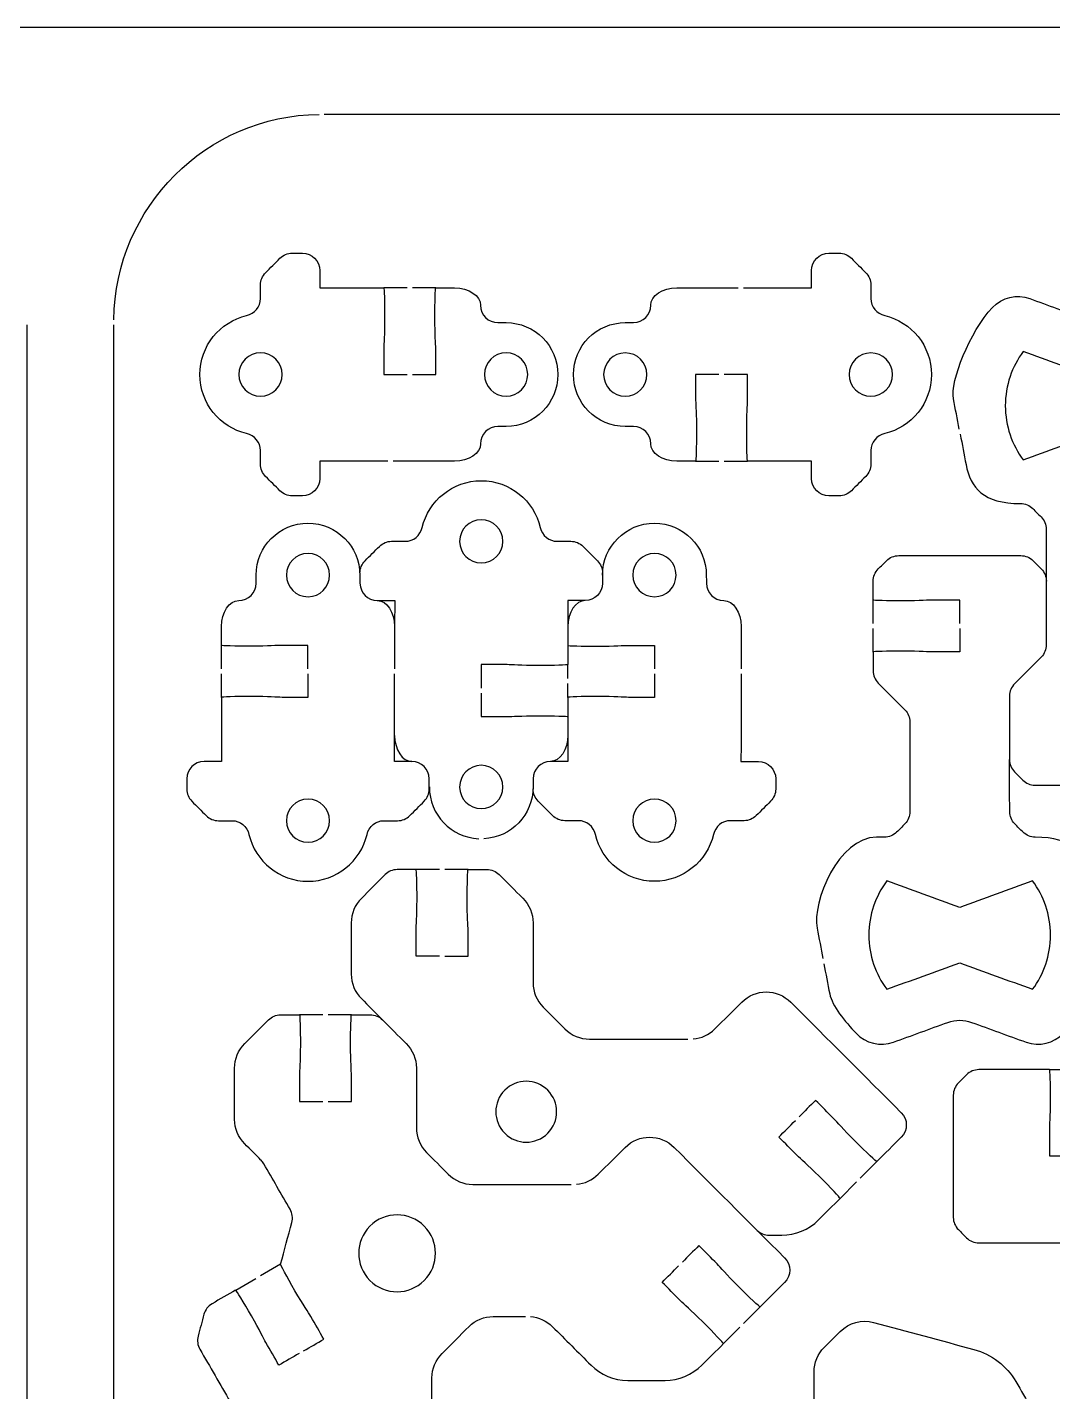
# Model space of a CAD drawing. Extents: x 0 to 410, y 0 to 455.
# Drawn here: x 270 to 329.3, y 376.3 to 455 of the extents above; entities that cross this region are included whole.
import ezdxf

# ---------------------------------------------------------------- set-up
doc = ezdxf.new("R2010")
doc.units = 0
doc.header["$MEASUREMENT"] = 0
doc.layers.add('DEFAULT', color=18, linetype='CONTINUOUS')

msp = doc.modelspace()

# ---------------------------------------------------------------- linework, layer by layer
at = {"layer": 'DEFAULT', "color": 18}
msp.add_lwpolyline([(410.025, 0.025), (0.025, 0.025), (0.025, 455.025), (410.025, 455.025)], close=True, dxfattribs=at)
at = {"layer": 'DEFAULT', "color": 1}
for points in [[(392.897, 450), (287.199, 450)], [(291.99, 439.979), (290.638, 439.979)], [(293.637, 439.979), (292.289, 439.979)], [(270.05, 242.15), (270.05, 437.847)], [(275.05, 242.15), (275.05, 437.847)], [(308.647, 429.982), (309.994, 429.982)], [(310.294, 429.982), (311.645, 429.982)], [(290.267, 421.935), (291.269, 421.935), (291.265, 420.432)], [(318.9, 420.614), (318.9, 421.965)], [(318.9, 418.963), (318.9, 420.314)], [(281.263, 417.996), (281.263, 419.347)], [(301.265, 417.442), (301.265, 418.236)], [(281.263, 416.348), (281.263, 417.696)], [(301.269, 416.348), (301.269, 417.142)], [(301.266, 414.149), (301.27, 412.646), (300.265, 412.646)], [(293.856, 406.411), (292.505, 406.411)], [(295.504, 406.411), (294.156, 406.411)], [(287.118, 398.025), (285.771, 398.025)], [(288.769, 398.025), (287.418, 398.025)], [(329.088, 394.857), (329.092, 394.857), (330.439, 394.857)], [(319.108, 389.548), (318.156, 388.592)], [(317.944, 388.38), (316.988, 387.428)], [(284.68, 383.632), (283.513, 382.955)], [(282.084, 382.129), (282.088, 382.129), (283.252, 382.806)], [(312.37, 381.162), (311.418, 380.21)], [(311.206, 379.995), (310.25, 379.042)]]:
    msp.add_lwpolyline(points, dxfattribs=at)
for points in [[(275.05, 438.147), (275.131, 444.659), (280.391, 449.919), (286.899, 450)], [(302.272, 421.935), (301.718, 421.935), (301.27, 421.261), (301.27, 420.432)], [(291.265, 414.149), (291.265, 413.32), (291.713, 412.646), (292.267, 412.646)], [(293.271, 411.176), (293.271, 409.571), (294.534, 408.263), (296.118, 408.185)]]:
    msp.add_open_spline(points, degree=3, dxfattribs=at)
for points, knots in [([(290.875, 429.978), (289.563, 429.979), (288.25, 429.98), (286.938, 429.982), (286.938, 429.648), (286.938, 429.314), (286.938, 428.98), (286.938, 428.426), (286.49, 427.978), (285.939, 427.978), (285.742, 427.978), (285.544, 427.978), (285.347, 427.978), (285.082, 427.978), (284.828, 428.084), (284.641, 428.271), (284.365, 428.547), (284.089, 428.823), (283.812, 429.1), (283.625, 429.287), (283.519, 429.541), (283.519, 429.805), (283.519, 430.069), (283.519, 430.332), (283.519, 430.595), (283.519, 431.072), (283.181, 431.463), (282.719, 431.573), (281.173, 431.936), (280.02, 433.326), (280.02, 434.98), (280.02, 436.635), (281.173, 438.025), (282.719, 438.388), (283.181, 438.498), (283.519, 438.893), (283.519, 439.365), (283.519, 439.628), (283.519, 439.89), (283.519, 440.152), (283.519, 440.417), (283.625, 440.671), (283.812, 440.858), (284.089, 441.135), (284.365, 441.413), (284.641, 441.69), (284.828, 441.877), (285.082, 441.983), (285.35, 441.983), (285.547, 441.983), (285.743, 441.983), (285.939, 441.983), (286.49, 441.983), (286.938, 441.535), (286.938, 440.985), (286.938, 440.65), (286.938, 440.314), (286.938, 439.979), (288.171, 439.979), (289.405, 439.979), (290.638, 439.979), (290.667, 439.979), (290.688, 439.196), (290.688, 438.23), (290.688, 437.263), (290.638, 436.765), (290.638, 436.48), (290.638, 435.98), (290.638, 435.48), (290.638, 434.98), (291.089, 434.98), (291.539, 434.98), (291.99, 434.98)], [0, 0, 0, 0, 11.160004, 11.160004, 11.160004, 14.000004, 14.000004, 14.000004, 15.000004, 15.000004, 15.000004, 16.680004, 16.680004, 16.680004, 17.680004, 17.680004, 17.680004, 21.003406, 21.003406, 21.003406, 22.003406, 22.003406, 22.003406, 24.243406, 24.243406, 24.243406, 25.243406, 25.243406, 25.243406, 26.243406, 26.243406, 26.243406, 27.243406, 27.243406, 27.243406, 28.243406, 28.243406, 28.243406, 30.473406, 30.473406, 30.473406, 31.473406, 31.473406, 31.473406, 34.803887, 34.803887, 34.803887, 35.803887, 35.803887, 35.803887, 37.473887, 37.473887, 37.473887, 38.473887, 38.473887, 38.473887, 41.323887, 41.323887, 41.323887, 51.813887, 51.813887, 51.813887, 52.813887, 52.813887, 52.813887, 53.813887, 53.813887, 53.813887, 58.063887, 58.063887, 58.063887, 61.893887, 61.893887, 61.893887, 61.893887]), ([(311.409, 439.983), (312.721, 439.982), (314.034, 439.981), (315.346, 439.979), (315.346, 440.313), (315.346, 440.647), (315.346, 440.981), (315.346, 441.535), (315.794, 441.983), (316.344, 441.983), (316.542, 441.983), (316.739, 441.983), (316.937, 441.983), (317.202, 441.983), (317.456, 441.877), (317.642, 441.69), (317.919, 441.414), (318.195, 441.138), (318.472, 440.861), (318.658, 440.674), (318.764, 440.42), (318.764, 440.156), (318.764, 439.892), (318.764, 439.629), (318.764, 439.366), (318.764, 438.889), (319.103, 438.498), (319.565, 438.388), (321.11, 438.025), (322.264, 436.635), (322.264, 434.981), (322.264, 433.326), (321.11, 431.936), (319.565, 431.573), (319.103, 431.463), (318.764, 431.068), (318.764, 430.595), (318.764, 430.333), (318.764, 430.071), (318.764, 429.809), (318.764, 429.544), (318.658, 429.29), (318.472, 429.103), (318.195, 428.826), (317.919, 428.548), (317.642, 428.271), (317.456, 428.084), (317.202, 427.978), (316.933, 427.978), (316.737, 427.978), (316.541, 427.978), (316.344, 427.978), (315.794, 427.978), (315.346, 428.426), (315.346, 428.976), (315.346, 429.311), (315.346, 429.647), (315.346, 429.982), (314.112, 429.982), (312.879, 429.982), (311.645, 429.982), (311.617, 429.982), (311.596, 430.765), (311.596, 431.731), (311.596, 432.698), (311.645, 433.195), (311.645, 433.481), (311.645, 433.981), (311.645, 434.481), (311.645, 434.981), (311.195, 434.981), (310.745, 434.981), (310.294, 434.981)], [0, 0, 0, 0, 11.160004, 11.160004, 11.160004, 14.000004, 14.000004, 14.000004, 15.000004, 15.000004, 15.000004, 16.680004, 16.680004, 16.680004, 17.680004, 17.680004, 17.680004, 21.003406, 21.003406, 21.003406, 22.003406, 22.003406, 22.003406, 24.243406, 24.243406, 24.243406, 25.243406, 25.243406, 25.243406, 26.243406, 26.243406, 26.243406, 27.243406, 27.243406, 27.243406, 28.243406, 28.243406, 28.243406, 30.473406, 30.473406, 30.473406, 31.473406, 31.473406, 31.473406, 34.803887, 34.803887, 34.803887, 35.803887, 35.803887, 35.803887, 37.473887, 37.473887, 37.473887, 38.473887, 38.473887, 38.473887, 41.323887, 41.323887, 41.323887, 51.813887, 51.813887, 51.813887, 52.813887, 52.813887, 52.813887, 53.813887, 53.813887, 53.813887, 58.063887, 58.063887, 58.063887, 61.893887, 61.893887, 61.893887, 61.893887]), ([(292.289, 434.98), (292.739, 434.98), (293.188, 434.98), (293.637, 434.98), (293.637, 435.48), (293.637, 435.98), (293.637, 436.48), (293.637, 436.765), (293.588, 437.263), (293.588, 438.23), (293.588, 439.196), (293.612, 439.979), (293.637, 439.979), (293.999, 439.979), (294.361, 439.979), (294.724, 439.979), (295.553, 439.979), (296.226, 439.531), (296.226, 438.977), (296.226, 438.424), (296.671, 437.976), (297.225, 437.976), (297.382, 437.976), (297.54, 437.976), (297.698, 437.976), (299.352, 437.976), (300.693, 436.635), (300.693, 434.98), (300.693, 433.326), (299.352, 431.985), (297.698, 431.985), (297.54, 431.983), (297.382, 431.981), (297.225, 431.978), (296.671, 431.978), (296.226, 431.53), (296.226, 430.98), (296.226, 430.426), (295.553, 429.978), (294.724, 429.978), (293.541, 429.978), (292.358, 429.978), (291.175, 429.978)], [0, 0, 0, 0, 3.82, 3.82, 3.82, 8.07, 8.07, 8.07, 9.07, 9.07, 9.07, 10.07, 10.07, 10.07, 13.15, 13.15, 13.15, 14.15, 14.15, 14.15, 15.15, 15.15, 15.15, 16.49, 16.49, 16.49, 17.49, 17.49, 17.49, 18.49, 18.49, 18.49, 19.830149, 19.830149, 19.830149, 20.830149, 20.830149, 20.830149, 21.830149, 21.830149, 21.830149, 31.890149, 31.890149, 31.890149, 31.890149]), ([(309.994, 434.981), (309.545, 434.981), (309.096, 434.981), (308.647, 434.981), (308.647, 434.481), (308.647, 433.981), (308.647, 433.481), (308.647, 433.195), (308.696, 432.698), (308.696, 431.731), (308.696, 430.765), (308.671, 429.982), (308.647, 429.982), (308.284, 429.982), (307.922, 429.982), (307.56, 429.982), (306.731, 429.982), (306.057, 430.43), (306.057, 430.984), (306.057, 431.537), (305.613, 431.985), (305.059, 431.985), (304.901, 431.985), (304.744, 431.985), (304.586, 431.985), (302.932, 431.985), (301.591, 433.326), (301.591, 434.981), (301.591, 436.635), (302.932, 437.976), (304.586, 437.976), (304.744, 437.978), (304.901, 437.98), (305.059, 437.983), (305.613, 437.983), (306.057, 438.431), (306.057, 438.981), (306.057, 439.535), (306.731, 439.983), (307.56, 439.983), (308.743, 439.983), (309.926, 439.983), (311.109, 439.983)], [0, 0, 0, 0, 3.82, 3.82, 3.82, 8.07, 8.07, 8.07, 9.07, 9.07, 9.07, 10.07, 10.07, 10.07, 13.15, 13.15, 13.15, 14.15, 14.15, 14.15, 15.15, 15.15, 15.15, 16.49, 16.49, 16.49, 17.49, 17.49, 17.49, 18.49, 18.49, 18.49, 19.830149, 19.830149, 19.830149, 20.830149, 20.830149, 20.830149, 21.830149, 21.830149, 21.830149, 31.890149, 31.890149, 31.890149, 31.890149]), ([(323.871, 431.828), (323.759, 432.412), (323.647, 432.995), (323.539, 433.578), (323.345, 434.584), (324.474, 437.462), (325.79, 438.852), (326.344, 439.434), (327.183, 439.642), (327.938, 439.367), (328.989, 438.985), (330.041, 438.603), (331.092, 438.221), (331.533, 438.062), (332.016, 438.062), (332.457, 438.221), (333.507, 438.603), (334.557, 438.985), (335.607, 439.367), (336.362, 439.642), (337.206, 439.434), (337.756, 438.852), (338.384, 438.193), (339.156, 437.251), (339.287, 436.584)], [0, 0, 0, 0, 5.061899, 5.061899, 5.061899, 6.062243, 6.062243, 6.062243, 7.062587, 7.062587, 7.062587, 16.578276, 16.578276, 16.578276, 17.57862, 17.57862, 17.57862, 27.084909, 27.084909, 27.084909, 28.085253, 28.085253, 28.085253, 29.085597, 29.085597, 29.085597, 29.085597]), ([(282.27, 434.982), (282.27, 435.674), (282.828, 436.231), (283.519, 436.231), (284.211, 436.231), (284.768, 435.674), (284.768, 434.982), (284.768, 434.291), (284.211, 433.733), (283.519, 433.733), (282.828, 433.733), (282.27, 434.291), (282.27, 434.982)], [1, 1, 1, 1, 2, 2, 2, 3, 3, 3, 4, 4, 4, 5, 5, 5, 5]), ([(296.448, 434.982), (296.448, 435.674), (297.009, 436.231), (297.701, 436.231), (298.389, 436.231), (298.95, 435.674), (298.95, 434.982), (298.95, 434.291), (298.389, 433.733), (297.701, 433.733), (297.009, 433.733), (296.448, 434.291), (296.448, 434.982)], [1, 1, 1, 1, 2, 2, 2, 3, 3, 3, 4, 4, 4, 5, 5, 5, 5]), ([(305.835, 434.979), (305.835, 434.287), (305.274, 433.73), (304.583, 433.73), (303.895, 433.73), (303.334, 434.287), (303.334, 434.979), (303.334, 435.67), (303.895, 436.228), (304.583, 436.228), (305.274, 436.228), (305.835, 435.67), (305.835, 434.979)], [1, 1, 1, 1, 2, 2, 2, 3, 3, 3, 4, 4, 4, 5, 5, 5, 5]), ([(320.014, 434.979), (320.014, 434.287), (319.456, 433.73), (318.765, 433.73), (318.073, 433.73), (317.516, 434.287), (317.516, 434.979), (317.516, 435.67), (318.073, 436.228), (318.765, 436.228), (319.456, 436.228), (320.014, 435.67), (320.014, 434.979)], [1, 1, 1, 1, 2, 2, 2, 3, 3, 3, 4, 4, 4, 5, 5, 5, 5]), ([(327.565, 436.312), (328.969, 435.802), (330.373, 435.291), (331.777, 434.781), (333.18, 435.291), (334.583, 435.802), (335.986, 436.312), (336.635, 435.441), (337.019, 434.357), (337.019, 433.183), (337.019, 432.008), (336.635, 430.925), (335.986, 430.054), (334.582, 430.565), (333.178, 431.077), (331.773, 431.588), (330.371, 431.077), (328.968, 430.565), (327.565, 430.054), (326.916, 430.925), (326.531, 432.008), (326.531, 433.183), (326.531, 434.357), (326.916, 435.441), (327.565, 436.312)], [0, 0, 0, 0, 12.704298, 12.704298, 12.704298, 25.399199, 25.399199, 25.399199, 26.399199, 26.399199, 26.399199, 27.399199, 27.399199, 27.399199, 40.106917, 40.106917, 40.106917, 52.80524, 52.80524, 52.80524, 53.80524, 53.80524, 53.80524, 54.80524, 54.80524, 54.80524, 54.80524]), ([(323.927, 431.536), (324.039, 430.952), (324.15, 430.369), (324.262, 429.786), (324.52, 428.431), (325.257, 427.535), (327.412, 427.535), (327.677, 427.535), (327.931, 427.429), (328.118, 427.242), (328.277, 427.084), (328.436, 426.925), (328.594, 426.766), (328.781, 426.576), (328.887, 426.322), (328.887, 426.057), (328.891, 423.831), (328.894, 421.605), (328.898, 419.379), (328.898, 419.114), (328.792, 418.86), (328.605, 418.673), (328.092, 418.161), (327.579, 417.648), (327.067, 417.135), (326.88, 416.945), (326.774, 416.691), (326.774, 416.426), (326.773, 415.202), (326.772, 413.978), (326.77, 412.754), (326.77, 412.489), (326.876, 412.235), (327.063, 412.045), (327.222, 411.887), (327.381, 411.73), (327.539, 411.572), (327.726, 411.381), (327.98, 411.279), (328.245, 411.279), (330.446, 411.279), (332.648, 411.279), (334.849, 411.279)], [0, 0, 0, 0, 5.050158, 5.050158, 5.050158, 6.050158, 6.050158, 6.050158, 7.050158, 7.050158, 7.050158, 8.959347, 8.959347, 8.959347, 9.959347, 9.959347, 9.959347, 28.88937, 28.88937, 28.88937, 29.88937, 29.88937, 29.88937, 36.055342, 36.055342, 36.055342, 37.055342, 37.055342, 37.055342, 47.465346, 47.465346, 47.465346, 48.465346, 48.465346, 48.465346, 50.367477, 50.367477, 50.367477, 51.367477, 51.367477, 51.367477, 70.087477, 70.087477, 70.087477, 70.087477]), ([(289.264, 423.527), (289.264, 423.792), (289.369, 424.046), (289.556, 424.233), (289.833, 424.509), (290.109, 424.785), (290.385, 425.062), (290.572, 425.249), (290.826, 425.355), (291.091, 425.355), (291.354, 425.355), (291.618, 425.355), (291.881, 425.355), (292.357, 425.355), (292.749, 425.693), (292.858, 426.155), (293.222, 427.701), (294.612, 428.854), (296.266, 428.854), (297.921, 428.854), (299.311, 427.701), (299.674, 426.155), (299.783, 425.693), (300.179, 425.355), (300.651, 425.355), (300.913, 425.355), (301.176, 425.355), (301.438, 425.355), (301.703, 425.355), (301.957, 425.249), (302.144, 425.062), (302.421, 424.785), (302.699, 424.509), (302.976, 424.233), (303.163, 424.046), (303.269, 423.792), (303.269, 423.524), (303.269, 423.327), (303.269, 423.131), (303.269, 422.935), (303.269, 422.384), (302.821, 421.936), (302.271, 421.936), (301.935, 421.936), (301.6, 421.936), (301.265, 421.936), (301.265, 420.703), (301.265, 419.469), (301.265, 418.236), (301.265, 418.207), (300.482, 418.186), (299.515, 418.186), (298.549, 418.186), (298.051, 418.236), (297.766, 418.236), (297.266, 418.236), (296.766, 418.236), (296.266, 418.236), (296.266, 417.785), (296.266, 417.335), (296.266, 416.884)], [0, 0, 0, 0, 1, 1, 1, 4.323402, 4.323402, 4.323402, 5.323402, 5.323402, 5.323402, 7.563402, 7.563402, 7.563402, 8.563402, 8.563402, 8.563402, 9.563402, 9.563402, 9.563402, 10.563402, 10.563402, 10.563402, 11.563402, 11.563402, 11.563402, 13.793402, 13.793402, 13.793402, 14.793402, 14.793402, 14.793402, 18.123882, 18.123882, 18.123882, 19.123882, 19.123882, 19.123882, 20.793882, 20.793882, 20.793882, 21.793882, 21.793882, 21.793882, 24.643882, 24.643882, 24.643882, 35.133882, 35.133882, 35.133882, 36.133882, 36.133882, 36.133882, 37.133882, 37.133882, 37.133882, 41.383882, 41.383882, 41.383882, 45.213882, 45.213882, 45.213882, 45.213882]), ([(286.261, 417.996), (286.261, 418.446), (286.261, 418.896), (286.261, 419.347), (285.762, 419.347), (285.262, 419.347), (284.762, 419.347), (284.476, 419.347), (283.979, 419.297), (283.012, 419.297), (282.046, 419.297), (281.263, 419.322), (281.263, 419.347), (281.263, 419.709), (281.263, 420.071), (281.263, 420.433), (281.263, 421.262), (281.711, 421.936), (282.264, 421.936), (282.818, 421.936), (283.266, 422.381), (283.266, 422.935), (283.266, 423.092), (283.266, 423.25), (283.266, 423.407), (283.266, 425.062), (284.607, 426.402), (286.261, 426.402), (287.916, 426.402), (289.257, 425.062), (289.257, 423.407), (289.259, 423.25), (289.261, 423.092), (289.264, 422.935), (289.264, 422.381), (289.712, 421.936), (290.262, 421.936), (290.816, 421.936), (291.264, 421.262), (291.264, 420.433), (291.264, 419.621), (291.264, 418.808), (291.264, 417.996)], [0, 0, 0, 0, 3.83, 3.83, 3.83, 8.08, 8.08, 8.08, 9.08, 9.08, 9.08, 10.08, 10.08, 10.08, 13.16, 13.16, 13.16, 14.16, 14.16, 14.16, 15.16, 15.16, 15.16, 16.5, 16.5, 16.5, 17.5, 17.5, 17.5, 18.5, 18.5, 18.5, 19.840149, 19.840149, 19.840149, 20.840149, 20.840149, 20.840149, 21.840149, 21.840149, 21.840149, 28.750149, 28.750149, 28.750149, 28.750149]), ([(296.268, 426.602), (296.959, 426.602), (297.516, 426.045), (297.516, 425.353), (297.516, 424.662), (296.959, 424.104), (296.268, 424.104), (295.576, 424.104), (295.019, 424.662), (295.019, 425.353), (295.019, 426.045), (295.576, 426.602), (296.268, 426.602)], [1, 1, 1, 1, 2, 2, 2, 3, 3, 3, 4, 4, 4, 5, 5, 5, 5]), ([(303.272, 423.407), (303.272, 425.062), (304.613, 426.402), (306.267, 426.402), (307.922, 426.402), (309.263, 425.062), (309.263, 423.407), (309.265, 423.25), (309.267, 423.092), (309.27, 422.935), (309.27, 422.381), (309.718, 421.936), (310.268, 421.936), (310.822, 421.936), (311.27, 421.262), (311.27, 420.433), (311.27, 419.621), (311.27, 418.808), (311.27, 417.996)], [0, 0, 0, 0, 1, 1, 1, 2, 2, 2, 3.340149, 3.340149, 3.340149, 4.340149, 4.340149, 4.340149, 5.340149, 5.340149, 5.340149, 12.250149, 12.250149, 12.250149, 12.250149]), ([(286.263, 422.157), (285.571, 422.157), (285.014, 422.718), (285.014, 423.409), (285.014, 424.097), (285.571, 424.658), (286.263, 424.658), (286.954, 424.658), (287.512, 424.097), (287.512, 423.409), (287.512, 422.718), (286.954, 422.157), (286.263, 422.157)], [1, 1, 1, 1, 2, 2, 2, 3, 3, 3, 4, 4, 4, 5, 5, 5, 5]), ([(306.269, 422.157), (305.577, 422.157), (305.02, 422.718), (305.02, 423.409), (305.02, 424.097), (305.577, 424.658), (306.269, 424.658), (306.96, 424.658), (307.518, 424.097), (307.518, 423.409), (307.518, 422.718), (306.96, 422.157), (306.269, 422.157)], [1, 1, 1, 1, 2, 2, 2, 3, 3, 3, 4, 4, 4, 5, 5, 5, 5]), ([(323.899, 420.614), (323.899, 421.064), (323.899, 421.514), (323.899, 421.965), (323.399, 421.965), (322.899, 421.965), (322.399, 421.965), (322.114, 421.965), (321.616, 421.915), (320.65, 421.915), (319.683, 421.915), (318.9, 421.94), (318.9, 421.965), (318.9, 422.328), (318.9, 422.691), (318.9, 423.055), (318.9, 423.319), (319.006, 423.573), (319.193, 423.76), (319.351, 423.919), (319.51, 424.078), (319.669, 424.237), (319.856, 424.427), (320.11, 424.529), (320.378, 424.529), (322.728, 424.529), (325.077, 424.529), (327.427, 424.529), (327.691, 424.529), (327.945, 424.427), (328.132, 424.237), (328.291, 424.079), (328.45, 423.921), (328.608, 423.764), (328.795, 423.573), (328.901, 423.319), (328.901, 423.055)], [0, 0, 0, 0, 3.83, 3.83, 3.83, 8.08, 8.08, 8.08, 9.08, 9.08, 9.08, 10.08, 10.08, 10.08, 13.17, 13.17, 13.17, 14.17, 14.17, 14.17, 16.079188, 16.079188, 16.079188, 17.079188, 17.079188, 17.079188, 37.059188, 37.059188, 37.059188, 38.059188, 38.059188, 38.059188, 39.961319, 39.961319, 39.961319, 40.961319, 40.961319, 40.961319, 40.961319]), ([(323.899, 420.314), (323.899, 419.865), (323.899, 419.415), (323.899, 418.966), (323.399, 418.966), (322.899, 418.966), (322.399, 418.966), (322.114, 418.966), (321.616, 419.016), (320.65, 419.016), (319.683, 419.016), (318.9, 418.994), (318.9, 418.966), (318.9, 418.604), (318.9, 418.242), (318.9, 417.88), (318.9, 417.615), (319.006, 417.361), (319.193, 417.17), (319.705, 416.658), (320.218, 416.145), (320.731, 415.632), (320.918, 415.445), (321.024, 415.191), (321.024, 414.927), (321.024, 413.202), (321.024, 411.477), (321.024, 409.752), (321.024, 409.487), (320.918, 409.233), (320.731, 409.042), (320.572, 408.884), (320.413, 408.725), (320.255, 408.566), (320.068, 408.379), (319.814, 408.273), (319.549, 408.273), (319.4, 408.273), (319.25, 408.273), (319.101, 408.273), (316.879, 408.273), (315.372, 404.523), (315.661, 403.017), (315.773, 402.434), (315.885, 401.851), (315.997, 401.267)], [0, 0, 0, 0, 3.82, 3.82, 3.82, 8.07, 8.07, 8.07, 9.07, 9.07, 9.07, 10.07, 10.07, 10.07, 13.15, 13.15, 13.15, 14.15, 14.15, 14.15, 20.315971, 20.315971, 20.315971, 21.315971, 21.315971, 21.315971, 35.985971, 35.985971, 35.985971, 36.985971, 36.985971, 36.985971, 38.895159, 38.895159, 38.895159, 39.895159, 39.895159, 39.895159, 41.165159, 41.165159, 41.165159, 42.165159, 42.165159, 42.165159, 47.215318, 47.215318, 47.215318, 47.215318]), ([(301.269, 419.347), (301.269, 419.322), (302.052, 419.297), (303.018, 419.297), (303.985, 419.297), (304.482, 419.347), (304.768, 419.347), (305.268, 419.347), (305.768, 419.347), (306.267, 419.347), (306.267, 418.896), (306.267, 418.446), (306.267, 417.996)], [0, 0, 0, 0, 1, 1, 1, 2, 2, 2, 6.25, 6.25, 6.25, 10.08, 10.08, 10.08, 10.08]), ([(286.261, 417.696), (286.261, 417.247), (286.261, 416.797), (286.261, 416.348), (285.762, 416.348), (285.262, 416.348), (284.762, 416.348), (284.476, 416.348), (283.979, 416.398), (283.012, 416.398), (282.046, 416.398), (281.263, 416.376), (281.263, 416.348), (281.263, 415.115), (281.263, 413.881), (281.263, 412.648), (280.927, 412.648), (280.592, 412.648), (280.257, 412.648), (279.707, 412.648), (279.259, 412.199), (279.259, 411.649), (279.259, 411.453), (279.259, 411.256), (279.259, 411.06), (279.259, 410.792), (279.365, 410.538), (279.552, 410.351), (279.829, 410.075), (280.107, 409.798), (280.384, 409.522), (280.571, 409.335), (280.825, 409.229), (281.09, 409.229), (281.352, 409.229), (281.614, 409.229), (281.876, 409.229), (282.349, 409.229), (282.744, 408.89), (282.854, 408.428), (283.217, 406.883), (284.607, 405.73), (286.261, 405.73), (287.916, 405.73), (289.306, 406.883), (289.669, 408.428), (289.779, 408.89), (290.17, 409.229), (290.646, 409.229), (290.91, 409.229), (291.173, 409.229), (291.437, 409.229), (291.701, 409.229), (291.955, 409.335), (292.142, 409.522), (292.419, 409.798), (292.695, 410.075), (292.971, 410.351), (293.158, 410.538), (293.264, 410.792), (293.264, 411.056), (293.264, 411.254), (293.264, 411.452), (293.264, 411.649), (293.264, 412.199), (292.816, 412.648), (292.262, 412.648), (291.928, 412.648), (291.594, 412.648), (291.26, 412.648), (291.261, 414.33), (291.263, 416.013), (291.264, 417.696)], [0, 0, 0, 0, 3.82, 3.82, 3.82, 8.07, 8.07, 8.07, 9.07, 9.07, 9.07, 10.07, 10.07, 10.07, 20.56, 20.56, 20.56, 23.41, 23.41, 23.41, 24.41, 24.41, 24.41, 26.08, 26.08, 26.08, 27.08, 27.08, 27.08, 30.41048, 30.41048, 30.41048, 31.41048, 31.41048, 31.41048, 33.64048, 33.64048, 33.64048, 34.64048, 34.64048, 34.64048, 35.64048, 35.64048, 35.64048, 36.64048, 36.64048, 36.64048, 37.64048, 37.64048, 37.64048, 39.88048, 39.88048, 39.88048, 40.88048, 40.88048, 40.88048, 44.203882, 44.203882, 44.203882, 45.203882, 45.203882, 45.203882, 46.883882, 46.883882, 46.883882, 47.883882, 47.883882, 47.883882, 50.723882, 50.723882, 50.723882, 65.033886, 65.033886, 65.033886, 65.033886]), ([(311.27, 417.696), (311.269, 416.013), (311.268, 414.33), (311.266, 412.648), (311.6, 412.648), (311.934, 412.648), (312.268, 412.648), (312.822, 412.648), (313.27, 412.199), (313.27, 411.649), (313.27, 411.452), (313.27, 411.254), (313.27, 411.056), (313.27, 410.792), (313.164, 410.538), (312.977, 410.351), (312.701, 410.075), (312.425, 409.798), (312.148, 409.522), (311.961, 409.335), (311.707, 409.229), (311.443, 409.229), (311.179, 409.229), (310.916, 409.229), (310.653, 409.229), (310.176, 409.229), (309.785, 408.89), (309.675, 408.428), (309.312, 406.883), (307.922, 405.73), (306.267, 405.73), (304.613, 405.73), (303.223, 406.883), (302.86, 408.428), (302.75, 408.89), (302.355, 409.229), (301.882, 409.229), (301.62, 409.229), (301.358, 409.229), (301.096, 409.229), (300.831, 409.229), (300.577, 409.335), (300.39, 409.522), (300.113, 409.798), (299.835, 410.075), (299.558, 410.351), (299.371, 410.538), (299.265, 410.792), (299.265, 411.06)], [0, 0, 0, 0, 14.310003, 14.310003, 14.310003, 17.150003, 17.150003, 17.150003, 18.150003, 18.150003, 18.150003, 19.830003, 19.830003, 19.830003, 20.830003, 20.830003, 20.830003, 24.153405, 24.153405, 24.153405, 25.153405, 25.153405, 25.153405, 27.393405, 27.393405, 27.393405, 28.393405, 28.393405, 28.393405, 29.393405, 29.393405, 29.393405, 30.393405, 30.393405, 30.393405, 31.393405, 31.393405, 31.393405, 33.623405, 33.623405, 33.623405, 34.623405, 34.623405, 34.623405, 37.953886, 37.953886, 37.953886, 38.953886, 38.953886, 38.953886, 38.953886]), ([(306.267, 417.696), (306.267, 417.247), (306.267, 416.797), (306.267, 416.348), (305.768, 416.348), (305.268, 416.348), (304.768, 416.348), (304.482, 416.348), (303.985, 416.398), (303.018, 416.398), (302.052, 416.398), (301.269, 416.376), (301.269, 416.348), (301.267, 415.978), (301.266, 415.607), (301.265, 415.237)], [0, 0, 0, 0, 3.82, 3.82, 3.82, 8.07, 8.07, 8.07, 9.07, 9.07, 9.07, 10.07, 10.07, 10.07, 13.220016, 13.220016, 13.220016, 13.220016]), ([(296.266, 416.585), (296.266, 416.135), (296.266, 415.686), (296.266, 415.237), (296.766, 415.237), (297.266, 415.237), (297.766, 415.237), (298.051, 415.237), (298.549, 415.286), (299.515, 415.286), (300.482, 415.286), (301.265, 415.262), (301.265, 415.237), (301.265, 414.875), (301.265, 414.513), (301.265, 414.15), (301.265, 413.321), (300.817, 412.648), (300.263, 412.648), (299.709, 412.648), (299.261, 412.203), (299.261, 411.649), (299.261, 411.492), (299.261, 411.334), (299.261, 411.176), (299.261, 409.571), (298.002, 408.263), (296.418, 408.185)], [0, 0, 0, 0, 3.82, 3.82, 3.82, 8.07, 8.07, 8.07, 9.07, 9.07, 9.07, 10.07, 10.07, 10.07, 13.15, 13.15, 13.15, 14.15, 14.15, 14.15, 15.15, 15.15, 15.15, 16.49, 16.49, 16.49, 17.49, 17.49, 17.49, 17.49]), ([(331.41, 406.022), (331.153, 407.377), (330.415, 408.273), (328.26, 408.273), (327.995, 408.273), (327.741, 408.379), (327.554, 408.566), (327.396, 408.725), (327.237, 408.883), (327.078, 409.042), (326.891, 409.233), (326.785, 409.487), (326.785, 409.751), (326.781, 410.752), (326.776, 411.753), (326.771, 412.753)], [0, 0, 0, 0, 1, 1, 1, 2, 2, 2, 3.909188, 3.909188, 3.909188, 4.909188, 4.909188, 4.909188, 13.419282, 13.419282, 13.419282, 13.419282]), ([(296.268, 412.424), (296.959, 412.424), (297.516, 411.863), (297.516, 411.172), (297.516, 410.484), (296.959, 409.923), (296.268, 409.923), (295.576, 409.923), (295.019, 410.484), (295.019, 411.172), (295.019, 411.863), (295.576, 412.424), (296.268, 412.424)], [1, 1, 1, 1, 2, 2, 2, 3, 3, 3, 4, 4, 4, 5, 5, 5, 5]), ([(286.263, 407.979), (285.571, 407.979), (285.014, 408.536), (285.014, 409.228), (285.014, 409.919), (285.571, 410.477), (286.263, 410.477), (286.954, 410.477), (287.512, 409.919), (287.512, 409.228), (287.512, 408.536), (286.954, 407.979), (286.263, 407.979)], [1, 1, 1, 1, 2, 2, 2, 3, 3, 3, 4, 4, 4, 5, 5, 5, 5]), ([(306.269, 407.979), (305.577, 407.979), (305.02, 408.536), (305.02, 409.228), (305.02, 409.919), (305.577, 410.477), (306.269, 410.477), (306.96, 410.477), (307.518, 409.919), (307.518, 409.228), (307.518, 408.536), (306.96, 407.979), (306.269, 407.979)], [1, 1, 1, 1, 2, 2, 2, 3, 3, 3, 4, 4, 4, 5, 5, 5, 5]), ([(293.856, 401.408), (293.407, 401.408), (292.958, 401.408), (292.509, 401.408), (292.507, 401.908), (292.506, 402.408), (292.505, 402.908), (292.509, 403.197), (292.558, 403.691), (292.558, 404.661), (292.558, 405.614), (292.533, 406.383), (292.505, 406.411), (292.141, 406.41), (291.776, 406.408), (291.411, 406.407), (291.15, 406.404), (290.9, 406.301), (290.717, 406.118), (290.259, 405.661), (289.802, 405.203), (289.344, 404.746), (288.967, 404.368), (288.759, 403.86), (288.759, 403.331), (288.759, 402.344), (288.759, 401.358), (288.759, 400.371), (288.759, 399.842), (288.967, 399.334), (289.344, 398.957), (289.751, 398.549), (290.158, 398.141), (290.565, 397.732)], [0, 0, 0, 0, 3.82, 3.82, 3.82, 8.070012, 8.070012, 8.070012, 9.070012, 9.070012, 9.070012, 10.070012, 10.070012, 10.070012, 13.170028, 13.170028, 13.170028, 14.170028, 14.170028, 14.170028, 19.671319, 19.671319, 19.671319, 20.671319, 20.671319, 20.671319, 29.061319, 29.061319, 29.061319, 30.061319, 30.061319, 30.061319, 34.961574, 34.961574, 34.961574, 34.961574]), ([(294.156, 401.408), (294.606, 401.408), (295.057, 401.408), (295.507, 401.408), (295.506, 401.908), (295.505, 402.408), (295.504, 402.908), (295.507, 403.197), (295.454, 403.691), (295.454, 404.661), (295.458, 405.61), (295.483, 406.383), (295.507, 406.407), (295.869, 406.408), (296.232, 406.41), (296.594, 406.411), (296.858, 406.411), (297.112, 406.305), (297.303, 406.118), (297.759, 405.662), (298.215, 405.205), (298.672, 404.749), (299.049, 404.372), (299.257, 403.864), (299.257, 403.335), (299.257, 402.183), (299.257, 401.032), (299.257, 399.881), (299.257, 399.352), (299.465, 398.844), (299.839, 398.47), (300.259, 398.049), (300.679, 397.628), (301.099, 397.207), (301.476, 396.829), (301.984, 396.621), (302.513, 396.621), (304.408, 396.621), (306.302, 396.621), (308.197, 396.621)], [0, 0, 0, 0, 3.83, 3.83, 3.83, 8.080012, 8.080012, 8.080012, 9.080012, 9.080012, 9.080012, 10.080012, 10.080012, 10.080012, 13.160028, 13.160028, 13.160028, 14.160028, 14.160028, 14.160028, 19.647177, 19.647177, 19.647177, 20.647177, 20.647177, 20.647177, 30.437177, 30.437177, 30.437177, 31.437177, 31.437177, 31.437177, 36.492995, 36.492995, 36.492995, 37.492995, 37.492995, 37.492995, 53.602995, 53.602995, 53.602995, 53.602995]), ([(328.108, 399.496), (326.704, 400.006), (325.3, 400.517), (323.896, 401.027), (322.493, 400.517), (321.09, 400.006), (319.687, 399.496), (319.038, 400.367), (318.654, 401.45), (318.654, 402.625), (318.654, 403.8), (319.038, 404.883), (319.687, 405.754), (321.091, 405.243), (322.495, 404.731), (323.899, 404.22), (325.302, 404.731), (326.705, 405.243), (328.108, 405.754), (328.757, 404.883), (329.142, 403.8), (329.142, 402.625), (329.142, 401.45), (328.757, 400.367), (328.108, 399.496)], [0, 0, 0, 0, 12.704298, 12.704298, 12.704298, 25.399199, 25.399199, 25.399199, 26.399199, 26.399199, 26.399199, 27.399199, 27.399199, 27.399199, 40.106917, 40.106917, 40.106917, 52.80524, 52.80524, 52.80524, 53.80524, 53.80524, 53.80524, 54.80524, 54.80524, 54.80524, 54.80524]), ([(316.053, 400.971), (316.164, 400.389), (316.274, 399.807), (316.388, 399.225), (316.515, 398.558), (317.288, 397.616), (317.916, 396.956), (318.466, 396.374), (319.309, 396.166), (320.064, 396.441), (321.114, 396.823), (322.164, 397.206), (323.214, 397.588), (323.655, 397.747), (324.139, 397.747), (324.58, 397.588), (325.631, 397.206), (326.682, 396.823), (327.733, 396.441), (328.488, 396.166), (329.328, 396.374), (329.882, 396.956), (331.198, 398.346), (332.327, 401.225), (332.136, 402.23)], [0, 0, 0, 0, 5.050199, 5.050199, 5.050199, 6.050543, 6.050543, 6.050543, 7.050887, 7.050887, 7.050887, 16.557177, 16.557177, 16.557177, 17.557522, 17.557522, 17.557522, 27.073213, 27.073213, 27.073213, 28.073557, 28.073557, 28.073557, 29.073901, 29.073901, 29.073901, 29.073901]), ([(308.5, 396.628), (308.973, 396.664), (309.421, 396.865), (309.763, 397.207), (310.279, 397.723), (310.795, 398.239), (311.312, 398.756), (312.091, 399.535), (313.358, 399.535), (314.141, 398.756), (316.268, 396.628), (318.395, 394.501), (320.523, 392.374), (320.911, 391.986), (320.911, 391.354), (320.523, 390.963), (320.051, 390.491), (319.58, 390.02), (319.108, 389.548), (319.087, 389.527), (318.515, 390.07), (317.831, 390.755), (317.15, 391.435), (316.833, 391.823), (316.628, 392.025), (316.275, 392.378), (315.922, 392.732), (315.57, 393.086), (315.252, 392.768), (314.935, 392.449), (314.617, 392.13)], [0, 0, 0, 0, 1, 1, 1, 7.208398, 7.208398, 7.208398, 8.208398, 8.208398, 8.208398, 33.791521, 33.791521, 33.791521, 34.791521, 34.791521, 34.791521, 40.462517, 40.462517, 40.462517, 41.462517, 41.462517, 41.462517, 42.462517, 42.462517, 42.462517, 46.712235, 46.712235, 46.712235, 50.537689, 50.537689, 50.537689, 50.537689]), ([(286.01, 378.626), (286.4, 378.851), (286.789, 379.075), (287.178, 379.3), (286.929, 379.734), (286.68, 380.168), (286.43, 380.602), (286.286, 380.849), (285.996, 381.254), (285.51, 382.09), (285.033, 382.926), (284.659, 383.611), (284.68, 383.632), (284.896, 384.435), (285.111, 385.238), (285.326, 386.041), (285.397, 386.295), (285.358, 386.571), (285.227, 386.8), (284.723, 387.672), (284.218, 388.545), (283.714, 389.417), (283.668, 389.495), (283.615, 389.566), (283.555, 389.626), (283.555, 389.626), (282.843, 390.338), (282.606, 390.575), (282.232, 390.949), (282.021, 391.46), (282.021, 391.989), (282.021, 392.975), (282.021, 393.96), (282.021, 394.946), (282.021, 395.475), (282.232, 395.983), (282.606, 396.36), (283.064, 396.818), (283.521, 397.275), (283.978, 397.732), (284.165, 397.919), (284.419, 398.022), (284.68, 398.025), (285.044, 398.026), (285.407, 398.028), (285.771, 398.025), (285.799, 397.976), (285.82, 397.214), (285.82, 396.275), (285.82, 395.309), (285.774, 394.811), (285.771, 394.526), (285.772, 394.026), (285.773, 393.526), (285.774, 393.026), (286.222, 393.026), (286.67, 393.026), (287.118, 393.026)], [0, 0, 0, 0, 3.821544, 3.821544, 3.821544, 8.077188, 8.077188, 8.077188, 9.077188, 9.077188, 9.077188, 10.077188, 10.077188, 10.077188, 17.1481, 17.1481, 17.1481, 18.1481, 18.1481, 18.1481, 26.71901, 26.71901, 26.71901, 27.71901, 27.71901, 27.71901, 28.71901, 28.71901, 28.71901, 29.71901, 29.71901, 29.71901, 38.09901, 38.09901, 38.09901, 39.09901, 39.09901, 39.09901, 44.600301, 44.600301, 44.600301, 45.600301, 45.600301, 45.600301, 48.700317, 48.700317, 48.700317, 49.700317, 49.700317, 49.700317, 50.700317, 50.700317, 50.700317, 54.950329, 54.950329, 54.950329, 58.760329, 58.760329, 58.760329, 58.760329]), ([(287.418, 393.026), (287.87, 393.026), (288.321, 393.026), (288.773, 393.026), (288.772, 393.526), (288.77, 394.026), (288.769, 394.526), (288.773, 394.811), (288.72, 395.309), (288.72, 396.275), (288.72, 397.228), (288.748, 398.001), (288.773, 398.025), (289.134, 398.026), (289.495, 398.028), (289.856, 398.029), (290.12, 398.029), (290.374, 397.923), (290.565, 397.732), (291.021, 397.276), (291.477, 396.82), (291.934, 396.364), (292.311, 395.986), (292.519, 395.478), (292.519, 394.949), (292.519, 393.798), (292.519, 392.647), (292.519, 391.495), (292.519, 390.966), (292.731, 390.458), (293.105, 390.084), (293.523, 389.663), (293.942, 389.242), (294.361, 388.821), (294.738, 388.447), (295.246, 388.236), (295.775, 388.236), (297.67, 388.236), (299.564, 388.236), (301.459, 388.236)], [0, 0, 0, 0, 3.84, 3.84, 3.84, 8.090012, 8.090012, 8.090012, 9.090012, 9.090012, 9.090012, 10.090012, 10.090012, 10.090012, 13.160028, 13.160028, 13.160028, 14.160028, 14.160028, 14.160028, 19.647177, 19.647177, 19.647177, 20.647177, 20.647177, 20.647177, 30.437177, 30.437177, 30.437177, 31.437177, 31.437177, 31.437177, 36.485939, 36.485939, 36.485939, 37.485939, 37.485939, 37.485939, 53.595939, 53.595939, 53.595939, 53.595939]), ([(330.439, 389.858), (329.99, 389.858), (329.541, 389.858), (329.092, 389.858), (329.092, 390.358), (329.092, 390.858), (329.092, 391.358), (329.092, 391.643), (329.141, 392.141), (329.141, 393.108), (329.141, 394.074), (329.12, 394.857), (329.088, 394.857), (327.726, 394.857), (326.365, 394.857), (325.003, 394.857), (324.738, 394.857), (324.484, 394.751), (324.297, 394.564), (324.139, 394.406), (323.98, 394.247), (323.821, 394.088), (323.634, 393.901), (323.528, 393.647), (323.528, 393.379), (323.528, 391.03), (323.528, 388.68), (323.528, 386.331), (323.528, 386.066), (323.634, 385.812), (323.821, 385.625), (323.98, 385.466), (324.139, 385.308), (324.297, 385.149), (324.484, 384.962), (324.738, 384.856), (325.003, 384.856), (329.382, 384.856), (333.761, 384.856), (338.14, 384.856), (338.43, 384.856), (338.663, 384.62), (338.663, 384.334), (338.663, 384.066), (338.768, 383.812), (338.955, 383.625), (339.114, 383.466), (339.273, 383.307), (339.432, 383.149), (339.619, 382.965), (339.873, 382.859), (340.137, 382.859), (340.949, 382.859), (341.76, 382.859), (342.571, 382.859)], [0, 0, 0, 0, 3.82, 3.82, 3.82, 8.07, 8.07, 8.07, 9.07, 9.07, 9.07, 10.08, 10.08, 10.08, 21.66, 21.66, 21.66, 22.66, 22.66, 22.66, 24.569188, 24.569188, 24.569188, 25.569188, 25.569188, 25.569188, 45.549188, 45.549188, 45.549188, 46.549188, 46.549188, 46.549188, 48.458377, 48.458377, 48.458377, 49.458377, 49.458377, 49.458377, 86.698377, 86.698377, 86.698377, 87.698377, 87.698377, 87.698377, 88.698377, 88.698377, 88.698377, 90.607565, 90.607565, 90.607565, 91.607565, 91.607565, 91.607565, 98.507565, 98.507565, 98.507565, 98.507565]), ([(300.105, 393.669), (300.789, 392.984), (300.789, 391.873), (300.105, 391.185), (299.417, 390.497), (298.306, 390.497), (297.621, 391.185), (296.934, 391.87), (296.934, 392.984), (297.621, 393.672), (298.306, 394.357), (299.421, 394.357), (300.105, 393.669)], [1, 1, 1, 1, 2, 2, 2, 3, 3, 3, 4, 4, 4, 5, 5, 5, 5]), ([(312.204, 385.572), (312.388, 385.399), (312.631, 385.304), (312.882, 385.304), (313.128, 385.304), (313.375, 385.304), (313.622, 385.304), (314.416, 385.304), (315.182, 385.622), (315.743, 386.186), (316.158, 386.6), (316.573, 387.014), (316.988, 387.428), (316.988, 387.46), (316.459, 388.028), (315.781, 388.701), (315.097, 389.386), (314.712, 389.703), (314.508, 389.904), (314.155, 390.258), (313.802, 390.612), (313.45, 390.966), (313.768, 391.284), (314.087, 391.601), (314.406, 391.919)], [0, 0, 0, 0, 1, 1, 1, 3.1, 3.1, 3.1, 4.1, 4.1, 4.1, 9.085108, 9.085108, 9.085108, 10.085108, 10.085108, 10.085108, 11.085108, 11.085108, 11.085108, 15.334825, 15.334825, 15.334825, 19.16028, 19.16028, 19.16028, 19.16028]), ([(301.762, 388.243), (302.235, 388.278), (302.683, 388.483), (303.025, 388.821), (303.541, 389.338), (304.057, 389.854), (304.574, 390.37), (305.357, 391.153), (306.623, 391.153), (307.403, 390.37), (309.53, 388.244), (311.657, 386.118), (313.785, 383.992), (314.176, 383.6), (314.176, 382.969), (313.785, 382.577), (313.313, 382.106), (312.842, 381.634), (312.37, 381.162), (312.331, 381.162), (311.767, 381.695), (311.096, 382.369), (310.412, 383.053), (310.095, 383.438), (309.894, 383.643), (309.54, 383.995), (309.186, 384.348), (308.832, 384.701), (308.514, 384.383), (308.197, 384.066), (307.879, 383.748)], [0, 0, 0, 0, 1, 1, 1, 7.208398, 7.208398, 7.208398, 8.208398, 8.208398, 8.208398, 33.784451, 33.784451, 33.784451, 34.784451, 34.784451, 34.784451, 40.455447, 40.455447, 40.455447, 41.455447, 41.455447, 41.455447, 42.455447, 42.455447, 42.455447, 46.705165, 46.705165, 46.705165, 50.523541, 50.523541, 50.523541, 50.523541]), ([(292.975, 382.691), (292.106, 381.823), (290.705, 381.823), (289.839, 382.688), (288.973, 383.554), (288.971, 384.958), (289.839, 385.826), (290.705, 386.692), (292.109, 386.689), (292.975, 385.824), (293.84, 384.958), (293.84, 383.556), (292.975, 382.691)], [1, 1, 1, 1, 2, 2, 2, 3, 3, 3, 4, 4, 4, 5, 5, 5, 5]), ([(299.113, 380.602), (299.592, 380.566), (300.044, 380.362), (300.386, 380.019), (301.126, 379.28), (301.865, 378.54), (302.605, 377.801), (303.17, 377.24), (303.932, 376.922), (304.725, 376.922), (305.445, 376.922), (306.165, 376.922), (306.884, 376.922), (307.678, 376.922), (308.444, 377.236), (309.008, 377.801), (309.422, 378.214), (309.836, 378.628), (310.25, 379.042), (310.25, 379.078), (309.717, 379.646), (309.043, 380.319), (308.362, 381), (307.974, 381.318), (307.773, 381.522), (307.419, 381.875), (307.065, 382.228), (306.711, 382.581), (307.03, 382.898), (307.349, 383.216), (307.667, 383.533)], [0, 0, 0, 0, 1, 1, 1, 9.895403, 9.895403, 9.895403, 10.895403, 10.895403, 10.895403, 17.015403, 17.015403, 17.015403, 18.015403, 18.015403, 18.015403, 22.993435, 22.993435, 22.993435, 23.993435, 23.993435, 23.993435, 24.993435, 24.993435, 24.993435, 29.243153, 29.243153, 29.243153, 33.068607, 33.068607, 33.068607, 33.068607]), ([(285.753, 378.474), (285.363, 378.25), (284.972, 378.025), (284.582, 377.801), (284.332, 378.234), (284.083, 378.668), (283.834, 379.102), (283.689, 379.349), (283.485, 379.804), (283.001, 380.64), (282.532, 381.455), (282.133, 382.104), (282.084, 382.133), (281.63, 381.87), (281.176, 381.608), (280.722, 381.346), (280.489, 381.212), (280.324, 380.997), (280.253, 380.739), (280.14, 380.319), (280.027, 379.9), (279.914, 379.48), (279.847, 379.222), (279.883, 378.951), (280.017, 378.721), (280.6, 377.71), (281.183, 376.699), (281.767, 375.687), (282.296, 374.767), (283.171, 374.096), (284.194, 373.821), (286.122, 373.304), (288.051, 372.786), (289.979, 372.269), (290.667, 372.082), (291.404, 372.28), (291.912, 372.788), (292.219, 373.094), (292.526, 373.401), (292.833, 373.708), (293.207, 374.082), (293.419, 374.59), (293.419, 375.123), (293.419, 375.769), (293.419, 376.414), (293.419, 377.06), (293.422, 377.592), (293.63, 378.1), (294.004, 378.474), (294.523, 378.992), (295.042, 379.509), (295.56, 380.027), (295.934, 380.4), (296.439, 380.609), (296.964, 380.609), (297.58, 380.609), (298.197, 380.609), (298.813, 380.609)], [0, 0, 0, 0, 3.830209, 3.830209, 3.830209, 8.085852, 8.085852, 8.085852, 9.085852, 9.085852, 9.085852, 10.099994, 10.099994, 10.099994, 14.557853, 14.557853, 14.557853, 15.557853, 15.557853, 15.557853, 19.254676, 19.254676, 19.254676, 20.254676, 20.254676, 20.254676, 30.182495, 30.182495, 30.182495, 31.182495, 31.182495, 31.182495, 48.162483, 48.162483, 48.162483, 49.162483, 49.162483, 49.162483, 52.853581, 52.853581, 52.853581, 53.853581, 53.853581, 53.853581, 59.343581, 59.343581, 59.343581, 60.343581, 60.343581, 60.343581, 66.573195, 66.573195, 66.573195, 67.573195, 67.573195, 67.573195, 72.813195, 72.813195, 72.813195, 72.813195]), ([(310.091, 371.923), (310.708, 371.923), (311.326, 371.923), (311.943, 371.923), (312.469, 371.923), (312.973, 372.131), (313.347, 372.505), (313.865, 373.024), (314.382, 373.542), (314.899, 374.061), (315.277, 374.435), (315.485, 374.943), (315.489, 375.472), (315.489, 376.119), (315.489, 376.766), (315.489, 377.412), (315.489, 377.942), (315.7, 378.45), (316.074, 378.824), (316.382, 379.132), (316.69, 379.44), (316.998, 379.748), (317.503, 380.252), (318.24, 380.45), (318.928, 380.263), (320.857, 379.745), (322.785, 379.228), (324.714, 378.711), (325.737, 378.436), (326.612, 377.765), (327.141, 376.848), (327.724, 375.837), (328.307, 374.825), (328.891, 373.814), (329.025, 373.585), (329.06, 373.31), (328.993, 373.056), (328.88, 372.635), (328.767, 372.214), (328.654, 371.793), (328.584, 371.539), (328.418, 371.32), (328.185, 371.186), (327.731, 370.925), (327.277, 370.664), (326.823, 370.403), (326.788, 370.403), (326.382, 371.066), (325.906, 371.895), (325.423, 372.728), (325.218, 373.186), (325.074, 373.433), (324.824, 373.866), (324.575, 374.299), (324.326, 374.731), (323.935, 374.506), (323.545, 374.28), (323.154, 374.054)], [0, 0, 0, 0, 5.25, 5.25, 5.25, 6.25, 6.25, 6.25, 12.479615, 12.479615, 12.479615, 13.479615, 13.479615, 13.479615, 18.979615, 18.979615, 18.979615, 19.979615, 19.979615, 19.979615, 23.684854, 23.684854, 23.684854, 24.684854, 24.684854, 24.684854, 41.664843, 41.664843, 41.664843, 42.664843, 42.664843, 42.664843, 52.592662, 52.592662, 52.592662, 53.592662, 53.592662, 53.592662, 57.299143, 57.299143, 57.299143, 58.299143, 58.299143, 58.299143, 62.752007, 62.752007, 62.752007, 63.752007, 63.752007, 63.752007, 64.752007, 64.752007, 64.752007, 68.998982, 68.998982, 68.998982, 72.834188, 72.834188, 72.834188, 72.834188])]:
    msp.add_open_spline(points, degree=3, knots=knots, dxfattribs=at)

doc.saveas('drawing.dxf')
